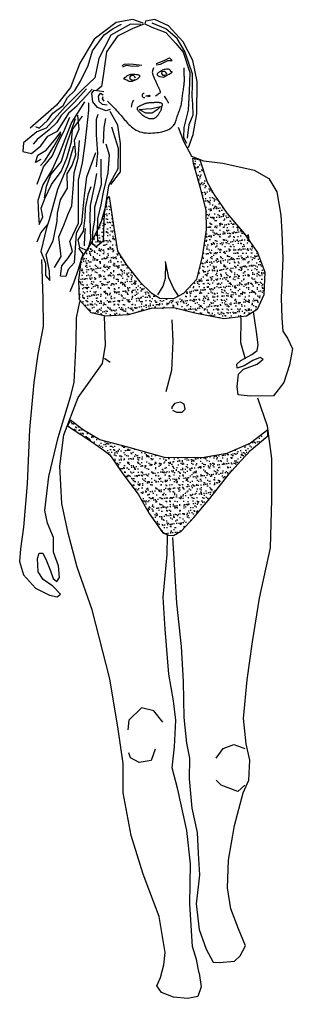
# Model space of a CAD drawing. Header units: metres. Extents: x -51.87 to -51.37, y -216.38 to -214.59.
import ezdxf

# ---------------------------------------------------------------- set-up
doc = ezdxf.new("R2010")
doc.units = ezdxf.units.M
doc.header["$MEASUREMENT"] = 0
pattern_1 = [(37.5, (29.661245, 216.574025), (-0.001259867, 0.0385364754), [0, -0.0304, 0, -0.034, 0, -0.0325]), (7.5, (29.661245, 216.574025), (0.035395534, 0.056442921), [0, -0.0164, 0, -0.0274, 0, -0.0105]), (327.5, (29.636645, 216.574025), (0.062282837, 0.000113181), [0, -0.01, 0, -0.036, 0, -0.047]), (317.5, (29.636645, 216.574025), (0.060122532, 0.017553511), [0, -0.005, 0, -0.0236, 0, -0.027])]

# ---------------------------------------------------------------- blocks, each defined once
blk = doc.blocks.new('Woman in Swimsuit 5')
h = blk.add_hatch()
h.set_pattern_fill('AR-SAND', color=256, scale=0.02, style=0)
h.set_pattern_definition(pattern_1)
h.paths.add_polyline_path([(0.5558, 5.0322), (0.5972, 4.9031), (0.6404, 4.8262), (0.7138, 4.7217), (0.8167, 4.5997), (0.8932, 4.4905), (0.9353, 4.3767), (0.929, 4.2439), (0.8916, 4.1566), (0.8276, 4.1176), (0.695, 4.1036), (0.5249, 4.1363), (0.4018, 4.1675), (0.2701, 4.1629), (0.1359, 4.127), (0.0031, 4.1177), (-0.0812, 4.1379), (-0.15, 4.2146), (-0.153, 4.3268), (-0.1389, 4.4562), (-0.0797, 4.5469), (-0.022, 4.6748), (0.0068, 4.7703), (0.0121, 4.8022), (0.0246, 4.8178), (0.0469, 4.6626), (0.0733, 4.4983), (0.1271, 4.4144), (0.2036, 4.3193), (0.27, 4.2542), (0.3215, 4.224), (0.4029, 4.2215), (0.4618, 4.2528), (0.537, 4.3354), (0.5708, 4.4672), (0.5934, 4.6225), (0.5921, 4.7389), (0.5582, 4.8671), (0.5181, 5.0123), (0.5131, 5.0436)])
h = blk.add_hatch()
h.set_pattern_fill('AR-SAND', color=256, scale=0.02, style=0)
h.set_pattern_definition(pattern_1)
h.paths.add_polyline_path([(0.9527, 3.4181), (0.9527, 3.454), (0.8515, 3.3747), (0.7135, 3.3154), (0.5695, 3.2889), (0.3485, 3.2924), (0.1324, 3.3522), (-0.0305, 3.3955), (-0.1267, 3.4509), (-0.2024, 3.5107), (-0.2198, 3.4769), (-0.1025, 3.4007), (-0.0193, 3.3427), (0.0284, 3.307), (0.103, 3.1953), (0.194, 3.0764), (0.259, 2.9638), (0.3389, 2.8502), (0.3709, 2.8363), (0.4004, 2.8346), (0.448, 2.8632), (0.5192, 2.9412), (0.6129, 3.0514), (0.7266, 3.1962), (0.7942, 3.2724), (0.8554, 3.3364)])
for points in [[(0.2223, 5.8331), (0.1619, 5.8532), (0.0655, 5.836), (-0.0639, 5.7382), (-0.1474, 5.5985), (-0.2021, 5.4562), (-0.2841, 5.3528), (-0.438, 5.2191)], [(0.489, 5.1056), (0.5163, 5.1803), (0.5364, 5.3025), (0.5393, 5.4911), (0.5134, 5.6133), (0.4573, 5.7239), (0.371, 5.8174), (0.2905, 5.8533), (0.2373, 5.8447), (0.233, 5.8289), (0.2747, 5.8087), (0.3566, 5.7771), (0.4142, 5.7139), (0.4573, 5.6622), (0.4962, 5.5443), (0.4933, 5.4348), (0.4861, 5.3227), (0.4617, 5.222), (0.4588, 5.1631), (0.4761, 5.1301)], [(0.2097, 5.8247), (0.1493, 5.8261), (0.0343, 5.7615), (-0.0376, 5.6249), (-0.0594, 5.5124), (-0.1285, 5.4477), (-0.2336, 5.3424), (-0.3458, 5.2188), (-0.399, 5.1972), (-0.4781, 5.1326), (-0.4824, 5.0823), (-0.4321, 5.0708), (-0.376, 5.1153), (-0.3357, 5.1714), (-0.2782, 5.2001), (-0.2077, 5.3108), (-0.1646, 5.351), (-0.1085, 5.4085), (-0.0754, 5.4459)], [(-0.4078, 5.2277), (-0.3862, 5.2177), (-0.3373, 5.2637), (-0.3071, 5.3053), (-0.2452, 5.3499), (-0.2208, 5.3973), (-0.1776, 5.4376), (-0.1446, 5.4922), (-0.1, 5.5856), (-0.074, 5.6707), (-0.0064, 5.7641), (0.0468, 5.8014), (0.0957, 5.8273)], [(0.227, 5.8261), (0.1623, 5.8003), (0.0731, 5.7557), (0.0084, 5.6652), (-0.0089, 5.5387), (-0.0204, 5.4625), (-0.0477, 5.441)], [(0.4818, 5.1588), (0.4933, 5.2393), (0.5149, 5.2968), (0.5135, 5.3586), (0.5106, 5.406), (0.512, 5.4707), (0.512, 5.5354), (0.4674, 5.6664), (0.4228, 5.7426), (0.3552, 5.8001), (0.2761, 5.8317)], [(0.2991, 5.5888), (0.3239, 5.5928), (0.3667, 5.6143), (0.3925, 5.6135)], [(0.3015, 5.5955), (0.3461, 5.6148), (0.3764, 5.6294), (0.3923, 5.6149)], [(0.0133, 5.377), (0.0267, 5.3635), (0.0386, 5.3515), (0.049, 5.3408), (0.0583, 5.3311), (0.0666, 5.3223), (0.0741, 5.3141), (0.081, 5.3064), (0.0875, 5.299), (0.0938, 5.2916), (0.1, 5.2842), (0.1062, 5.2769), (0.1124, 5.2695), (0.1187, 5.2622), (0.1253, 5.255), (0.1321, 5.2477), (0.1392, 5.2404), (0.1468, 5.2332), (0.1549, 5.2261), (0.1634, 5.2193), (0.1725, 5.2129), (0.1822, 5.207), (0.1925, 5.2018), (0.2035, 5.1975), (0.2152, 5.194), (0.2275, 5.1916), (0.2403, 5.1902), (0.2534, 5.1895), (0.2665, 5.1896), (0.2793, 5.1901), (0.2916, 5.1911), (0.3032, 5.1923), (0.3138, 5.1937), (0.3232, 5.1951), (0.3316, 5.1966), (0.3391, 5.1981), (0.3458, 5.1997), (0.3519, 5.2016), (0.3576, 5.2036), (0.3629, 5.2058), (0.3682, 5.2083), (0.3735, 5.2112), (0.3787, 5.2143), (0.3838, 5.2178), (0.3887, 5.2215), (0.3933, 5.2255), (0.3976, 5.2297), (0.4015, 5.2342), (0.4049, 5.2388), (0.4078, 5.2438), (0.4102, 5.2489), (0.4123, 5.2543), (0.4142, 5.2599), (0.416, 5.2659), (0.4179, 5.2722), (0.4199, 5.2788), (0.4222, 5.2858), (0.4248, 5.2932), (0.4277, 5.3009), (0.4307, 5.3088), (0.4339, 5.3169), (0.437, 5.3252), (0.4399, 5.3334), (0.4426, 5.3417), (0.4449, 5.3498), (0.4468, 5.3578), (0.4483, 5.3657), (0.4495, 5.3734), (0.4505, 5.3811), (0.4514, 5.3888), (0.4521, 5.3965), (0.4529, 5.4042), (0.4538, 5.4119), (0.4548, 5.4197), (0.4559, 5.4276), (0.4571, 5.4355), (0.4583, 5.4432), (0.4596, 5.4508), (0.4607, 5.4582), (0.4618, 5.4654), (0.4627, 5.4722), (0.4634, 5.4786), (0.4639, 5.4847), (0.4642, 5.4905), (0.4645, 5.4961), (0.4645, 5.5016), (0.4645, 5.507), (0.4644, 5.5124), (0.4643, 5.5179), (0.464, 5.5234), (0.4638, 5.5292), (0.4635, 5.5352), (0.4633, 5.5415), (0.463, 5.5483), (0.4628, 5.5555), (0.4627, 5.5633), (0.4627, 5.5717)], [(0.2157, 5.5842), (0.167, 5.591), (0.1351, 5.5921), (0.1124, 5.5909), (0.0975, 5.5837)], [(0.1993, 5.5801), (0.1629, 5.5792), (0.1243, 5.5841), (0.1015, 5.5742)], [(0.2836, 5.5707), (0.2809, 5.5649), (0.2789, 5.5596), (0.2775, 5.5545), (0.2768, 5.5497), (0.2766, 5.545), (0.277, 5.5404), (0.2779, 5.5357), (0.2791, 5.531), (0.2808, 5.5261), (0.2828, 5.5211), (0.285, 5.516), (0.2874, 5.5109), (0.2899, 5.5057), (0.2925, 5.5006), (0.295, 5.4956), (0.2974, 5.4906), (0.2998, 5.4858), (0.3019, 5.4812), (0.304, 5.4767), (0.3059, 5.4724), (0.3077, 5.4682), (0.3095, 5.4643), (0.3111, 5.4605), (0.3127, 5.457), (0.3142, 5.4536), (0.3157, 5.4504), (0.317, 5.4474), (0.3183, 5.4445), (0.3195, 5.4418), (0.3205, 5.4392), (0.3213, 5.4367), (0.322, 5.4343), (0.3225, 5.4319), (0.3225, 5.4295), (0.3217, 5.4268), (0.3198, 5.4238), (0.3165, 5.4204), (0.3116, 5.4163), (0.3046, 5.4114), (0.2954, 5.4057)], [(0.1739, 5.5012), (0.1617, 5.4966), (0.147, 5.5042), (0.146, 5.5179), (0.1541, 5.5291), (0.1678, 5.5255), (0.177, 5.5128)], [(0.352, 5.5261), (0.3398, 5.5261), (0.3332, 5.5383), (0.3337, 5.5505), (0.3489, 5.5521), (0.3601, 5.5394), (0.356, 5.5292)], [(-0.1085, 5.4473), (-0.1818, 5.3683), (-0.2581, 5.2921), (-0.284, 5.249), (-0.3271, 5.2087), (-0.3976, 5.1527), (-0.4206, 5.1254)], [(0.0294, 5.3264), (0.0063, 5.3187), (-0.045, 5.34), (-0.072, 5.3723), (-0.0774, 5.4226), (-0.0639, 5.4397), (-0.0324, 5.4361), (-0.0082, 5.4334)], [(0.0125, 5.3535), (-0.0144, 5.3562), (-0.0351, 5.3732), (-0.0378, 5.4056), (-0.027, 5.4226), (-0.0109, 5.4128)], [(-0.0046, 5.3759), (-0.0162, 5.3903), (-0.0118, 5.4029)], [(0.2398, 5.403), (0.2415, 5.4082), (0.2579, 5.4118), (0.2617, 5.41), (0.2646, 5.407), (0.2602, 5.4039), (0.2506, 5.4034), (0.261, 5.4075), (0.2517, 5.4049)], [(0.3466, 5.4055), (0.3504, 5.3992), (0.3542, 5.3935), (0.3579, 5.3883), (0.3613, 5.3835), (0.3644, 5.3788), (0.367, 5.3741), (0.369, 5.3692), (0.3702, 5.3641)], [(-0.1215, 5.3714), (-0.1975, 5.2518), (-0.2665, 5.0724), (-0.3102, 4.9758), (-0.3654, 4.8862), (-0.3931, 4.7942), (-0.3908, 4.7091), (-0.3862, 4.6539), (-0.3654, 4.6999), (-0.3746, 4.7505), (-0.3516, 4.8103), (-0.3148, 4.8885), (-0.2573, 4.9643), (-0.2251, 5.0425), (-0.1975, 5.1391), (-0.1906, 5.2104), (-0.133, 5.2886)], [(-0.0568, 5.0732), (-0.1086, 4.9309), (-0.123, 4.8245), (-0.1301, 4.7469), (-0.1388, 4.6607), (-0.169, 4.6032), (-0.1812, 4.4303), (-0.2157, 4.3912), (-0.2295, 4.3498), (-0.2617, 4.3521), (-0.2525, 4.4119), (-0.218, 4.4556), (-0.1904, 4.497), (-0.2065, 4.5545), (-0.1559, 4.6626), (-0.1559, 4.8304), (-0.1559, 4.9132), (-0.1329, 5.0144), (-0.1191, 5.1133), (-0.1075, 5.2145), (-0.096, 5.3233), (-0.096, 5.367)], [(0.1664, 5.3815), (0.1631, 5.3753), (0.1605, 5.3704), (0.1585, 5.3663), (0.157, 5.3625), (0.1558, 5.3586), (0.1548, 5.3541), (0.1537, 5.3485), (0.1524, 5.3414)], [(-0.3977, 4.8908), (-0.3608, 4.9919), (-0.3102, 5.054), (-0.2734, 5.1391), (-0.2412, 5.1989), (-0.2067, 5.2817)], [(-0.186, 5.1138), (-0.2159, 5.0057), (-0.278, 4.8586), (-0.3286, 4.6815), (-0.3425, 4.6351), (-0.377, 4.4971), (-0.3494, 4.4281), (-0.3494, 4.3568), (-0.3241, 4.3269), (-0.3264, 4.3821), (-0.3448, 4.4787), (-0.3034, 4.5592), (-0.2804, 4.6742), (-0.2781, 4.7202), (-0.262, 4.7983), (-0.2206, 4.8673), (-0.2229, 4.9501), (-0.1929, 5.0007), (-0.1722, 5.0628), (-0.1791, 5.1479), (-0.1515, 5.2122), (-0.1607, 5.295)], [(-0.1744, 5.2725), (-0.2274, 5.1184), (-0.2573, 5.0241), (-0.3171, 4.9483), (-0.3447, 4.877), (-0.3562, 4.8103)], [(-0.05, 4.9921), (-0.0431, 5.0703), (-0.05, 5.1784), (-0.05, 5.2704), (-0.0408, 5.3003)], [(-0.0086, 5.1301), (-0.0063, 5.2221), (0.0052, 5.275)], [(0.0333, 4.8889), (0.091, 4.962), (0.091, 5.1286), (0.0749, 5.2366), (0.0294, 5.3148)], [(0.0368, 5.2256), (0.0756, 5.102), (0.0742, 4.9798), (0.0196, 4.8804), (-0.0049, 4.7209), (-0.012, 4.5571), (-0.0523, 4.524), (-0.0739, 4.5398), (-0.0725, 4.6131), (-0.0595, 4.6807), (-0.0595, 4.7554), (-0.0394, 4.8301), (-0.0207, 4.8891), (-0.0221, 4.9681), (-0.0221, 5.0371)], [(0.4287, 5.2245), (0.4586, 5.1417), (0.5067, 5.0538), (0.5763, 5.0273), (0.6891, 5.014), (0.8736, 4.9722), (0.9598, 4.9242), (1.0063, 4.8463), (1.0295, 4.7085), (1.0362, 4.6086), (1.0411, 4.4578), (1.0312, 4.2255), (1.0362, 4.1062), (1.0411, 4.0316), (1.0677, 3.9901), (1.0975, 3.9272), (1.0809, 3.834), (1.0461, 3.7296), (0.9864, 3.6517), (0.8488, 3.6501), (0.7791, 3.6584), (0.7741, 3.7064), (0.7808, 3.7793), (0.8106, 3.8092), (0.8916, 3.837), (0.9258, 3.866), (0.9087, 3.8769), (0.8653, 3.8581), (0.8146, 3.8278), (0.7741, 3.8136), (0.7724, 3.837), (0.7952, 3.8592), (0.8587, 3.8932), (0.8907, 3.9169), (0.8961, 3.9516), (0.887, 4.0264), (0.871, 4.1327), (0.8698, 4.1458)], [(-0.3769, 5.0356), (-0.4069, 5.0172), (-0.3931, 5.0609), (-0.3447, 5.0885), (-0.2872, 5.1598), (-0.2596, 5.1966)], [(-0.3793, 4.9988), (-0.3539, 5.0264), (-0.301, 5.1115), (-0.2573, 5.1874)], [(-0.2965, 4.4028), (-0.2574, 4.4672), (-0.2712, 4.5822), (-0.2413, 4.6512), (-0.2137, 4.7202), (-0.1953, 4.7638), (-0.186, 4.888), (-0.1814, 4.957), (-0.1584, 5.0421), (-0.1492, 5.1456)], [(0.0052, 5.1262), (0.0239, 5.0615), (0.0153, 4.9566), (-0.012, 4.8445), (-0.025, 4.7698), (-0.0451, 4.6879), (-0.0466, 4.6131), (-0.0451, 4.5542)], [(-0.051, 4.9523), (-0.0625, 4.8861), (-0.0884, 4.7654), (-0.0898, 4.6892), (-0.0884, 4.6303), (-0.0855, 4.5671), (-0.1028, 4.501), (-0.1474, 4.5197), (-0.1574, 4.5642), (-0.1258, 4.6159), (-0.1172, 4.6936), (-0.1143, 4.7496), (-0.097, 4.8358), (-0.0812, 4.8775)], [(-0.3978, 4.5523), (-0.377, 4.6052), (-0.3379, 4.6535)], [(-0.1215, 4.5297), (-0.1186, 4.5858), (-0.1143, 4.6303)], [(0.8437, 4.5611), (0.8405, 4.5948), (0.831, 4.5872), (0.8307, 4.5797)], [(-0.2045, 4.2626), (-0.1814, 4.32), (-0.1584, 4.3867), (-0.1285, 4.4833), (-0.1538, 4.5155)], [(-0.3719, 4.4507), (-0.3646, 4.2218), (-0.3624, 4.0574), (-0.3942, 3.8959), (-0.4181, 3.7297), (-0.442, 3.455), (-0.4564, 3.1374), (-0.4772, 2.8834), (-0.4947, 2.7575), (-0.5011, 2.6841), (-0.4772, 2.6044), (-0.4086, 2.5279), (-0.3256, 2.4865), (-0.2809, 2.4769), (-0.2618, 2.4928), (-0.3065, 2.5391), (-0.3623, 2.5789), (-0.3926, 2.6236), (-0.3958, 2.7017), (-0.3862, 2.732), (-0.3639, 2.732), (-0.3432, 2.6873), (-0.3208, 2.6283), (-0.3049, 2.5837), (-0.2825, 2.5662), (-0.2666, 2.5901), (-0.273, 2.6586), (-0.3017, 2.7383), (-0.3017, 2.8244), (-0.3368, 2.9073), (-0.3527, 2.9806), (-0.3304, 3.1804), (-0.2745, 3.4088), (-0.2027, 3.6468), (-0.1804, 3.7297), (-0.1692, 3.9645), (-0.1676, 4.1079)], [(0.3081, 4.2427), (0.3398, 4.294), (0.3541, 4.341), (0.3552, 4.4273)], [(0.4306, 4.2372), (0.4022, 4.2776), (0.3726, 4.3432), (0.3541, 4.4382)], [(-0.1674, 4.108), (-0.1477, 4.2013), (-0.1464, 4.2066)], [(0.551, 0.2747), (0.5633, 0.1948), (0.5433, 0.1395), (0.4848, 0.1272), (0.4003, 0.1349), (0.3301, 0.1617), (0.3037, 0.2004), (0.324, 0.2492), (0.3444, 0.3245), (0.3525, 0.3957), (0.3158, 0.6056), (0.2222, 0.8538), (0.1528, 1.0801), (0.1059, 1.3308), (0.1059, 1.5016), (0.0774, 1.7015), (0.0285, 1.9969), (-0.0755, 2.4004), (-0.1633, 2.651), (-0.217, 2.8497), (-0.2526, 3.0231), (-0.2656, 3.2418), (-0.2413, 3.4248), (-0.1571, 3.6434), (-0.0843, 3.7469), (-0.0158, 3.841), (0.0017, 3.9497), (-0.003, 4.1177)], [(0.3908, 4.0968), (0.3977, 3.9724), (0.3885, 3.7997), (0.3562, 3.6753)], [(0.8228, 3.8671), (0.7957, 3.9628), (0.7974, 4.0988), (0.796, 4.118)], [(0.0287, 3.8464), (-0.0035, 3.8702)], [(0.394, 3.5683), (0.4182, 3.557), (0.4509, 3.557), (0.4684, 3.575), (0.4622, 3.6043), (0.4408, 3.6144), (0.4059, 3.6082), (0.3918, 3.5857), (0.3918, 3.5767)], [(0.3956, 2.8233), (0.4017, 2.6973), (0.4187, 2.4386), (0.4449, 2.186), (0.4572, 1.9816), (0.4618, 1.7705), (0.4772, 1.6214), (0.4941, 1.5318), (0.4926, 1.4119), (0.5079, 1.2409), (0.5387, 1.098), (0.5455, 0.9757), (0.5522, 0.8498), (0.5455, 0.7809), (0.5337, 0.6802), (0.5505, 0.5308), (0.5925, 0.4149), (0.6328, 0.3394), (0.6698, 0.3377), (0.7588, 0.3444), (0.7907, 0.3763), (0.8227, 0.4351), (0.7807, 0.5341), (0.737, 0.6517), (0.7168, 0.7742), (0.7235, 0.9359), (0.7588, 1.1391), (0.8092, 1.3294), (0.8428, 1.4033), (0.8479, 1.5208), (0.826, 1.6165), (0.8109, 1.7648), (0.8327, 1.9903), (0.863, 2.2139), (0.905, 2.4696), (0.9693, 2.7623), (0.9774, 3.0452), (0.9774, 3.2854), (0.9509, 3.4749), (0.8939, 3.6395)], [(0.551, 0.2747), (0.5356, 0.3547), (0.511, 0.4315), (0.4971, 0.6795), (0.5002, 0.915), (0.4787, 1.1104), (0.4264, 1.3486), (0.3925, 1.4769), (0.4064, 1.5998), (0.4141, 1.7554), (0.4002, 1.8691), (0.3741, 2.0232), (0.3525, 2.2865), (0.3402, 2.4744), (0.3633, 2.7234), (0.3664, 2.8371)], [(0.3387, 1.7425), (0.285, 1.8095), (0.213, 1.8263), (0.1392, 1.7543), (0.1325, 1.699)], [(0.6506, 1.5328), (0.6925, 1.5897), (0.7545, 1.6132), (0.8182, 1.5897), (0.8182, 1.5897)], [(0.2934, 1.5848), (0.2699, 1.5195), (0.1995, 1.5077), (0.1492, 1.5345), (0.1392, 1.5647)], [(0.8182, 1.3753), (0.778, 1.3385), (0.6791, 1.3753), (0.6506, 1.4038)]]:
    blk.add_lwpolyline(points)
for points in [[(0.3043, 5.5326, 0.338562), (0.306, 5.5274, 0.088829), (0.3234, 5.5197, 0.045224), (0.3398, 5.5172, 0.130905), (0.3455, 5.5184, 0.02056), (0.3561, 5.5242, -0.015577), (0.3701, 5.532, -0.007774), (0.3818, 5.5379, 0.01437), (0.3881, 5.5412, 0.068093), (0.3911, 5.5434, 0.109747), (0.3923, 5.5453, 0.617925), (0.3906, 5.5472, -0.252466), (0.3859, 5.5481, -0.180706), (0.3833, 5.5529, 0.167813), (0.3805, 5.5581, 0.127833), (0.3721, 5.5626, 0.09332), (0.3592, 5.5633, 0.033185), (0.3459, 5.5607, 0.046319), (0.3368, 5.5573, 0.018213), (0.3238, 5.5505, 0.028013), (0.3158, 5.5453, 0.017888), (0.3109, 5.5414, 0.022462), (0.3072, 5.538, 0.067437), (0.3058, 5.536, 0.044314)], [(0.2023, 5.5222, -0.179348), (0.2, 5.5159, -0.07327), (0.188, 5.5053, -0.020534), (0.18, 5.5006, -0.022568), (0.1723, 5.4969, -0.060998), (0.1509, 5.4907, -0.145771), (0.1415, 5.4919, -0.00553), (0.1338, 5.4955, 0.003583), (0.1219, 5.501, 0.009535), (0.1118, 5.5054, -0.050671), (0.1099, 5.5064, -0.424277), (0.1099, 5.5065, -0.016407), (0.1119, 5.5091, -0.05093), (0.1217, 5.5187, -0.044633), (0.1347, 5.5274, -0.045131), (0.1457, 5.5321, -0.053786), (0.1555, 5.5342, -0.037984), (0.166, 5.5345, -0.02258), (0.1836, 5.5328, -0.026306), (0.1944, 5.5307, -0.061637), (0.1988, 5.5289, -0.150603), (0.2013, 5.5265, -0.119077)]]:
    blk.add_lwpolyline(points, format="xyb", close=True)
blk.add_lwpolyline([(0.2295, 5.4219, 0.252816), (0.2189, 5.4163, 0.252816), (0.2177, 5.4044, 0.175826), (0.2236, 5.398, 0.175826), (0.2321, 5.3969)], format="xyb")
for points in [[(0.3161, 5.3675), (0.3131, 5.368), (0.3102, 5.3683), (0.3074, 5.3685), (0.3048, 5.3687), (0.3023, 5.3687), (0.2999, 5.3687), (0.2976, 5.3686), (0.2955, 5.3684), (0.2936, 5.3682), (0.2917, 5.368), (0.2899, 5.3678), (0.2882, 5.3675), (0.2865, 5.3673), (0.2848, 5.3671), (0.2831, 5.3669), (0.2813, 5.3669), (0.2795, 5.3668), (0.2775, 5.3669), (0.2754, 5.3669), (0.2732, 5.367), (0.2707, 5.367), (0.2681, 5.367), (0.2653, 5.3669), (0.2623, 5.3666), (0.2591, 5.3663), (0.2556, 5.3658), (0.252, 5.3652), (0.2484, 5.3645), (0.2447, 5.3637), (0.241, 5.3628), (0.2375, 5.3618), (0.234, 5.3608), (0.2308, 5.3597), (0.2277, 5.3585), (0.2248, 5.3573), (0.2219, 5.356), (0.219, 5.3547), (0.2161, 5.3534), (0.2132, 5.352), (0.2101, 5.3506), (0.2069, 5.3492), (0.2037, 5.3477), (0.2005, 5.3462), (0.1975, 5.3447), (0.1947, 5.343), (0.1922, 5.3413), (0.1902, 5.3394), (0.1887, 5.3375), (0.1878, 5.3354), (0.1875, 5.3332), (0.1878, 5.3308), (0.1887, 5.3282), (0.1901, 5.3255), (0.1921, 5.3225), (0.1945, 5.3194), (0.1974, 5.316), (0.2008, 5.3123), (0.2045, 5.3085), (0.2086, 5.3047), (0.2129, 5.3008), (0.2174, 5.297), (0.2219, 5.2933), (0.2265, 5.2899), (0.2311, 5.2868), (0.2355, 5.284), (0.2398, 5.2817), (0.2441, 5.2796), (0.2482, 5.278), (0.2524, 5.2766), (0.2565, 5.2755), (0.2606, 5.2748), (0.2647, 5.2742), (0.2688, 5.2739), (0.2729, 5.2739), (0.277, 5.2742), (0.281, 5.2747), (0.2849, 5.2756), (0.2887, 5.2768), (0.2923, 5.2784), (0.2957, 5.2803), (0.299, 5.2826), (0.302, 5.2853), (0.3048, 5.2883), (0.3075, 5.2914), (0.31, 5.2948), (0.3124, 5.2982), (0.3147, 5.3017), (0.317, 5.3052), (0.3191, 5.3086), (0.3212, 5.312), (0.3231, 5.3152), (0.3249, 5.3183), (0.3265, 5.3213), (0.3279, 5.3241), (0.329, 5.3268), (0.3299, 5.3293), (0.3305, 5.3316), (0.3309, 5.3338), (0.3311, 5.3358), (0.3313, 5.3377), (0.3314, 5.3396), (0.3316, 5.3414), (0.3319, 5.3432), (0.3324, 5.345), (0.3331, 5.3469), (0.334, 5.3488), (0.3349, 5.3507), (0.3357, 5.3526), (0.3364, 5.3545), (0.3367, 5.3563), (0.3366, 5.358), (0.336, 5.3596), (0.3348, 5.3611), (0.333, 5.3624), (0.3308, 5.3636), (0.3282, 5.3646), (0.3253, 5.3655), (0.3223, 5.3663), (0.3192, 5.367)], [(0.3247, 5.3446), (0.3057, 5.326), (0.275, 5.305), (0.2383, 5.3065), (0.2102, 5.3214), (0.1995, 5.327), (0.2402, 5.3311), (0.2728, 5.3339), (0.3152, 5.3431)]]:
    blk.add_lwpolyline(points, close=True)
at = {"color": 6}
for points in [[(0.5558, 5.0322), (0.5972, 4.9031), (0.6404, 4.8262), (0.7138, 4.7217), (0.8167, 4.5997), (0.8932, 4.4905), (0.9353, 4.3767), (0.929, 4.2439), (0.8916, 4.1566), (0.8276, 4.1176), (0.695, 4.1036), (0.5249, 4.1363), (0.4018, 4.1675), (0.2701, 4.1629), (0.1359, 4.127), (0.0031, 4.1177), (-0.0812, 4.1379), (-0.15, 4.2146), (-0.153, 4.3268), (-0.1389, 4.4562), (-0.0797, 4.5469), (-0.022, 4.6748), (0.0068, 4.7703), (0.0121, 4.8022), (0.0246, 4.8178), (0.0469, 4.6626), (0.0733, 4.4983), (0.1271, 4.4144), (0.2036, 4.3193), (0.27, 4.2542), (0.3215, 4.224), (0.4029, 4.2215), (0.4618, 4.2528), (0.537, 4.3354), (0.5708, 4.4672), (0.5934, 4.6225), (0.5921, 4.7389), (0.5582, 4.8671), (0.5181, 5.0123), (0.5131, 5.0436)], [(0.9527, 3.4181), (0.9527, 3.454), (0.8515, 3.3747), (0.7135, 3.3154), (0.5695, 3.2889), (0.3485, 3.2924), (0.1324, 3.3522), (-0.0305, 3.3955), (-0.1267, 3.4509), (-0.2024, 3.5107), (-0.2198, 3.4769), (-0.1025, 3.4007), (-0.0193, 3.3427), (0.0284, 3.307), (0.103, 3.1953), (0.194, 3.0764), (0.259, 2.9638), (0.3389, 2.8502), (0.3709, 2.8363), (0.4004, 2.8346), (0.448, 2.8632), (0.5192, 2.9412), (0.6129, 3.0514), (0.7266, 3.1962), (0.7942, 3.2724), (0.8554, 3.3364)]]:
    blk.add_lwpolyline(points, close=True, dxfattribs=at)

msp = doc.modelspace()

# ---------------------------------------------------------------- block references
at = {"xscale": 0.3135000000000001, "yscale": 0.3135000000000001, "zscale": 0.3135000000000001}
msp.add_blockref('Woman in Swimsuit 5', (-51.7117, -216.4233), dxfattribs=at)

doc.saveas('drawing.dxf')
